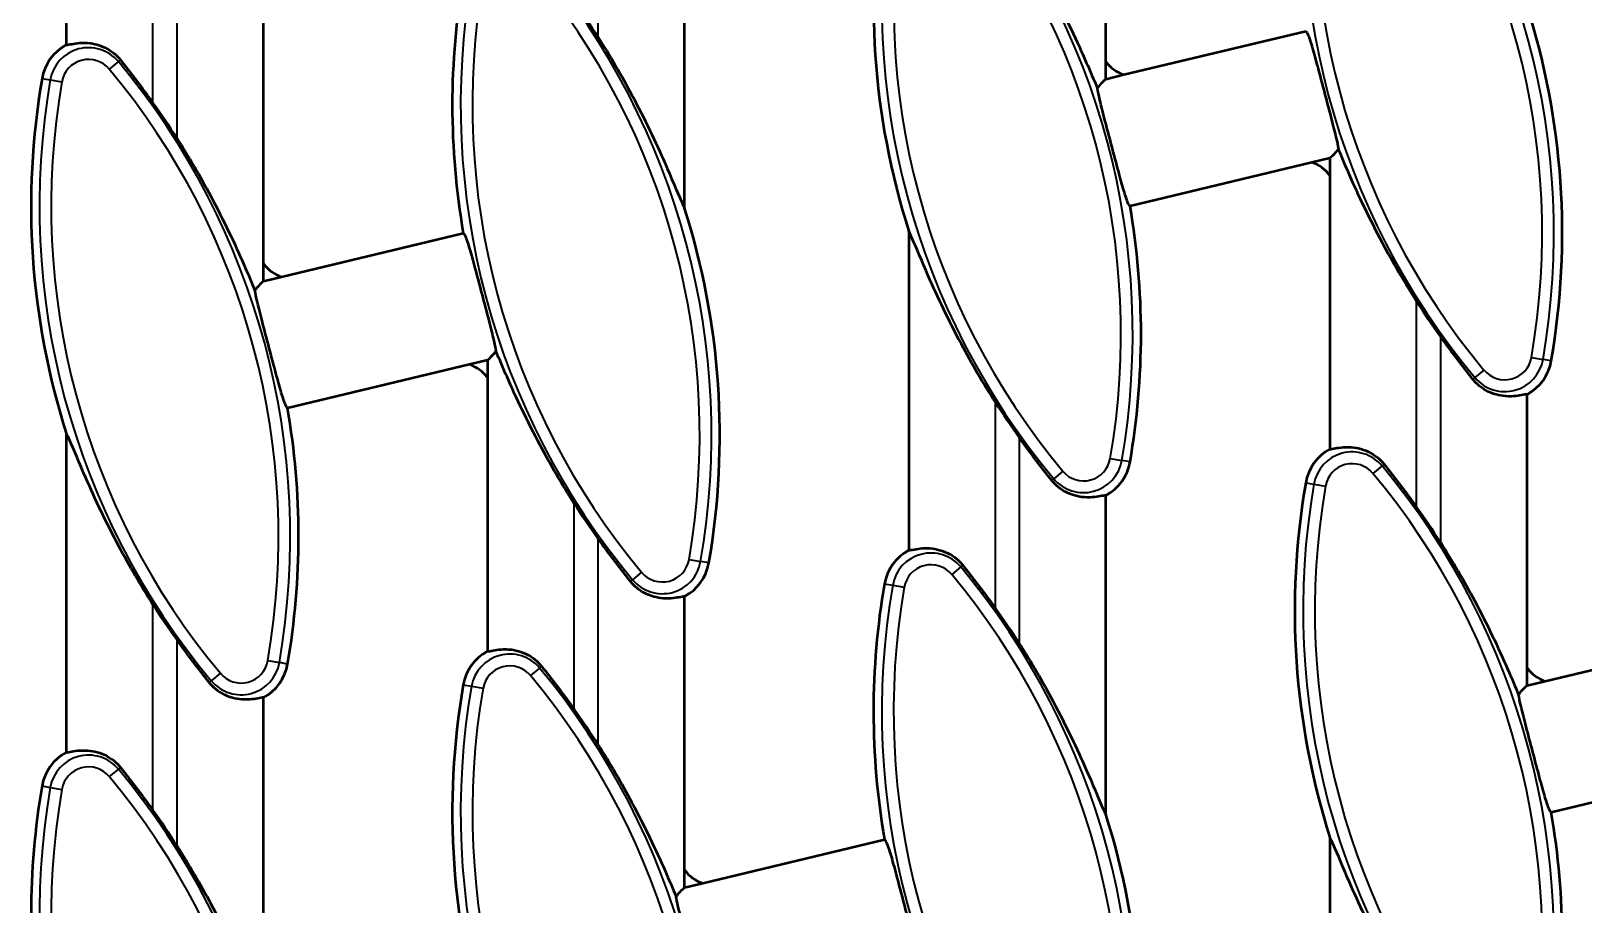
# Model space of a CAD drawing. Header units: millimetres. Extents: x 0 to 4362, y -130 to 2100.
# Drawn here: x 2604.8 to 2736.4, y 836.2 to 910.3 of the extents above; entities that cross this region are included whole.
import ezdxf

# ---------------------------------------------------------------- set-up
doc = ezdxf.new("R2010")
doc.units = ezdxf.units.MM
doc.header["$LTSCALE"] = 5
doc.layers.add('Sichtbar (ISO)', color=7, linetype='Continuous', lineweight=50)
doc.layers.add('Sichtbar schmal (ISO)', color=7, linetype='Continuous', lineweight=35)

msp = doc.modelspace()

# ---------------------------------------------------------------- linework, layer by layer
at = {"layer": 'Sichtbar (ISO)'}
for p, q in [((2607.736, 936.215), (2607.736, 909.148)), ((2695.878, 907.744), (2695.878, 930.94)), ((2660.164, 895.301), (2660.164, 922.368)), ((2624.45, 890.601), (2624.45, 913.797)), ((2697.417, 906.623), (2712.828, 910.321)), ((2695.878, 906.254), (2695.878, 907.744)), ((2695.878, 906.254), (2697.417, 906.623)), ((2714.878, 899.548), (2713.34, 899.179)), ((2714.878, 899.548), (2714.878, 898.057)), ((2713.34, 899.179), (2697.929, 895.48)), ((2714.878, 898.057), (2714.878, 874.862)), ((2625.988, 889.48), (2641.399, 893.179)), ((2679.164, 893.358), (2679.164, 866.29)), ((2624.45, 889.111), (2624.45, 890.601)), ((2624.45, 889.111), (2625.988, 889.48)), ((2643.45, 882.405), (2641.912, 882.036)), ((2643.45, 882.405), (2643.45, 880.915)), ((2641.912, 882.036), (2626.501, 878.337)), ((2643.45, 880.915), (2643.45, 857.719)), ((2731.593, 856.316), (2731.593, 879.511)), ((2607.736, 876.215), (2607.736, 849.148)), ((2695.878, 843.873), (2695.878, 870.94)), ((2660.164, 839.173), (2660.164, 862.368)), ((2733.131, 855.194), (2748.542, 858.893)), ((2731.593, 854.825), (2731.593, 856.316)), ((2731.593, 854.825), (2733.131, 855.194)), ((2624.45, 826.73), (2624.45, 853.797)), ((2749.055, 847.75), (2733.644, 844.052)), ((2661.702, 838.051), (2677.113, 841.75)), ((2714.878, 841.929), (2714.878, 814.862)), ((2660.164, 837.682), (2660.164, 839.173)), ((2660.164, 837.682), (2661.702, 838.051))]:
    msp.add_line(p, q, dxfattribs=at)
for centre, radius, start, end in [((2739.747, 912.609), 63.568, 170.18516, 197.6286), ((2704.033, 904.038), 63.568, 170.18516, 189.83578), ((2599.581, 876.05), 63.043, 32.39092, 35.6676), ((2671.01, 893.193), 63.568, 350.18516, 17.6286), ((2609.622, 905.62), 4, 118.14254, 170.18516), ((2668.319, 895.466), 63.568, 170.18516, 197.6286), ((2563.867, 867.478), 63.043, 32.39092, 35.6676), ((2635.296, 884.621), 63.568, 350.18516, 9.83578), ((2599.581, 876.05), 63.568, 350.18516, 17.6286), ((2775.461, 921.18), 63.043, 212.39092, 215.6676), ((2729.706, 883.038), 4, 298.14254, 350.18516), ((2563.867, 867.478), 63.568, 350.18516, 9.83578), ((2739.747, 912.609), 63.043, 212.39092, 215.6676), ((2716.765, 871.335), 4, 118.14254, 170.18516), ((2693.992, 874.467), 4, 298.14254, 350.18516), ((2775.461, 861.18), 63.568, 170.18516, 197.6286), ((2704.033, 904.038), 63.043, 212.39092, 215.6676), ((2671.01, 833.193), 63.043, 32.39092, 35.6676), ((2658.278, 865.896), 4, 298.14254, 350.18516), ((2681.051, 862.763), 4, 118.14254, 170.18516), ((2739.747, 852.609), 63.568, 170.18516, 189.83578), ((2668.319, 895.466), 63.043, 212.39092, 215.6676), ((2635.296, 824.621), 63.043, 32.39092, 35.6676), ((2645.337, 854.192), 4, 118.14254, 170.18516), ((2622.563, 857.324), 4, 298.14254, 350.18516), ((2704.033, 844.038), 63.568, 170.18516, 197.6286), ((2599.581, 816.05), 63.043, 32.39092, 35.6676), ((2609.622, 845.62), 4, 118.14254, 170.18516), ((2668.319, 835.466), 63.568, 170.18516, 189.83578), ((2563.867, 807.478), 63.043, 32.39092, 35.6676), ((2671.01, 833.193), 63.568, 350.18516, 9.83578), ((2635.296, 824.621), 63.568, 350.18516, 17.6286)]:
    msp.add_arc(centre, radius, start, end, dxfattribs=at)
for centre, major_axis in [((2698.33, 909.49), (-1.864, -2.364)), ((2712.427, 896.311), (1.864, 2.364)), ((2626.902, 892.347), (-1.864, -2.364)), ((2640.998, 879.169), (1.864, 2.364)), ((2734.044, 858.062), (-1.864, -2.364)), ((2662.616, 840.919), (-1.864, -2.364))]:
    msp.add_ellipse(centre, major_axis=major_axis, ratio=0.9964365, start_param=5.9978889, end_param=6.643578, dxfattribs=at)
for points, knots in [([(2688.53, 918.393), (2689.52, 916.833), (2690.51, 915.146), (2692.489, 911.45), (2693.444, 909.437), (2694.535, 906.952), (2694.868, 906.167), (2695.158, 905.48)], [5.0571531, 5.0571531, 5.0571531, 5.0571531, 5.5983494, 5.5983494, 6.239433, 6.239433, 6.4973987, 6.4973987, 6.4973987, 6.4973987]), ([(2652.816, 909.822), (2653.805, 908.262), (2654.795, 906.574), (2656.775, 902.879), (2657.73, 900.865), (2658.997, 897.979), (2659.528, 896.682), (2659.976, 895.675), (2660.065, 895.482), (2660.146, 895.333), (2660.155, 895.316), (2660.164, 895.301)], [5.0571531, 5.0571531, 5.0571531, 5.0571531, 5.5983494, 5.5983494, 6.239433, 6.239433, 6.6427143, 6.6427143, 6.7428645, 6.7428645, 6.7559465, 6.7559465, 6.7559465, 6.7559465]), ([(2712.828, 910.321), (2712.883, 910.284), (2712.953, 910.161), (2713.144, 909.693), (2713.273, 909.289), (2713.546, 908.352), (2713.708, 907.758), (2714.056, 906.455), (2714.243, 905.746), (2714.593, 904.417), (2714.781, 903.707), (2715.122, 902.4), (2715.275, 901.801), (2715.479, 900.938), (2715.555, 900.589), (2715.599, 900.321)], [1.7192522, 1.7192522, 1.7192522, 1.7192522, 1.8793137, 1.8793137, 2.0858771, 2.0858771, 2.2920372, 2.2920372, 2.4981973, 2.4981973, 2.7044361, 2.7044361, 2.910675, 2.910675, 3.0785664, 3.0785664, 3.0785664, 3.0785664]), ([(2607.736, 909.148), (2607.84, 909.153), (2608.001, 909.185), (2608.591, 909.289), (2609.137, 909.366), (2610.003, 909.256), (2610.282, 909.199), (2610.856, 909.004), (2611.149, 908.865), (2611.64, 908.551), (2611.882, 908.36), (2612.178, 908.053), (2612.255, 907.965), (2612.327, 907.875)], [2.82851537, 2.82851537, 2.82851537, 2.82851537, 2.9796104, 2.9796104, 3.24690309, 3.24690309, 3.34987153, 3.34987153, 3.45283997, 3.45283997, 3.54324006, 3.54324006, 3.57659228, 3.57659228, 3.57659228, 3.57659228]), ([(2612.327, 907.875), (2613.093, 906.915), (2613.86, 905.914), (2614.732, 904.725), (2614.908, 904.483), (2615.084, 904.238)], [1.09829535, 1.09829535, 1.09829535, 1.09829535, 1.45268918, 1.45268918, 1.54121651, 1.54121651, 1.54121651, 1.54121651]), ([(2695.158, 905.48), (2695.208, 905.543), (2695.258, 905.603), (2695.463, 905.849), (2695.603, 906.003), (2695.778, 906.174), (2695.833, 906.222), (2695.878, 906.254)], [2.43795424, 2.43795424, 2.43795424, 2.43795424, 2.47356168, 2.47356168, 2.59214538, 2.59214538, 2.65998112, 2.65998112, 2.65998112, 2.65998112]), ([(2697.929, 895.48), (2697.874, 895.518), (2697.804, 895.64), (2697.613, 896.109), (2697.484, 896.513), (2697.211, 897.449), (2697.049, 898.044), (2696.701, 899.347), (2696.514, 900.056), (2696.164, 901.385), (2695.976, 902.094), (2695.635, 903.402), (2695.482, 904.001), (2695.278, 904.863), (2695.202, 905.213), (2695.158, 905.48)], [0.0465019, 0.0465019, 0.0465019, 0.0465019, 0.2065634, 0.2065634, 0.4131269, 0.4131269, 0.619287, 0.619287, 0.825447, 0.825447, 1.0316859, 1.0316859, 1.2379247, 1.2379247, 1.4058161, 1.4058161, 1.4058161, 1.4058161]), ([(2617.101, 901.25), (2618.091, 899.69), (2619.081, 898.003), (2621.061, 894.308), (2622.016, 892.294), (2623.107, 889.809), (2623.439, 889.024), (2623.729, 888.337)], [5.0571531, 5.0571531, 5.0571531, 5.0571531, 5.5983494, 5.5983494, 6.239433, 6.239433, 6.4973987, 6.4973987, 6.4973987, 6.4973987]), ([(2715.599, 900.321), (2715.575, 900.292), (2715.552, 900.262), (2715.297, 899.952), (2715.081, 899.714), (2714.917, 899.576), (2714.897, 899.561), (2714.878, 899.548)], [0.7002353, 0.7002353, 0.7002353, 0.7002353, 0.71793965, 0.71793965, 0.89397869, 0.89397869, 0.92025014, 0.92025014, 0.92025014, 0.92025014]), ([(2722.227, 887.409), (2721.237, 888.969), (2720.247, 890.656), (2718.268, 894.351), (2717.313, 896.365), (2716.222, 898.849), (2715.889, 899.634), (2715.599, 900.321)], [5.0571531, 5.0571531, 5.0571531, 5.0571531, 5.5983494, 5.5983494, 6.239433, 6.239433, 6.4973987, 6.4973987, 6.4973987, 6.4973987]), ([(2641.399, 893.179), (2641.454, 893.141), (2641.524, 893.018), (2641.715, 892.55), (2641.844, 892.146), (2642.117, 891.209), (2642.279, 890.615), (2642.627, 889.312), (2642.814, 888.603), (2643.165, 887.274), (2643.352, 886.564), (2643.694, 885.257), (2643.847, 884.658), (2644.051, 883.796), (2644.126, 883.446), (2644.171, 883.178)], [1.7192522, 1.7192522, 1.7192522, 1.7192522, 1.8793137, 1.8793137, 2.0858771, 2.0858771, 2.2920372, 2.2920372, 2.4981973, 2.4981973, 2.7044361, 2.7044361, 2.910675, 2.910675, 3.0785664, 3.0785664, 3.0785664, 3.0785664]), ([(2686.513, 878.837), (2685.523, 880.397), (2684.533, 882.085), (2682.553, 885.78), (2681.599, 887.793), (2680.331, 890.68), (2679.8, 891.977), (2679.353, 892.984), (2679.263, 893.177), (2679.182, 893.326), (2679.173, 893.342), (2679.164, 893.358)], [5.0571531, 5.0571531, 5.0571531, 5.0571531, 5.5983494, 5.5983494, 6.239433, 6.239433, 6.6427143, 6.6427143, 6.7428645, 6.7428645, 6.7559465, 6.7559465, 6.7559465, 6.7559465]), ([(2623.729, 888.337), (2623.785, 888.407), (2623.84, 888.473), (2624.047, 888.719), (2624.183, 888.869), (2624.353, 889.034), (2624.406, 889.08), (2624.45, 889.111)], [2.43992656, 2.43992656, 2.43992656, 2.43992656, 2.47945595, 2.47945595, 2.59585575, 2.59585575, 2.6615408, 2.6615408, 2.6615408, 2.6615408]), ([(2626.501, 878.337), (2626.446, 878.375), (2626.375, 878.498), (2626.185, 878.966), (2626.055, 879.37), (2625.782, 880.307), (2625.62, 880.901), (2625.272, 882.204), (2625.086, 882.913), (2624.735, 884.242), (2624.547, 884.952), (2624.206, 886.259), (2624.053, 886.858), (2623.849, 887.72), (2623.774, 888.07), (2623.729, 888.337)], [0.0465019, 0.0465019, 0.0465019, 0.0465019, 0.2065634, 0.2065634, 0.4131269, 0.4131269, 0.619287, 0.619287, 0.825447, 0.825447, 1.0316859, 1.0316859, 1.2379247, 1.2379247, 1.4058161, 1.4058161, 1.4058161, 1.4058161]), ([(2727.002, 880.784), (2726.235, 881.744), (2725.469, 882.744), (2724.596, 883.934), (2724.421, 884.176), (2724.244, 884.421)], [1.09829535, 1.09829535, 1.09829535, 1.09829535, 1.45268918, 1.45268918, 1.54121651, 1.54121651, 1.54121651, 1.54121651]), ([(2644.171, 883.178), (2644.147, 883.149), (2644.123, 883.12), (2643.868, 882.81), (2643.653, 882.571), (2643.488, 882.433), (2643.468, 882.418), (2643.45, 882.405)], [0.7002353, 0.7002353, 0.7002353, 0.7002353, 0.71793965, 0.71793965, 0.89397869, 0.89397869, 0.92025014, 0.92025014, 0.92025014, 0.92025014]), ([(2650.798, 870.266), (2649.809, 871.826), (2648.819, 873.513), (2646.839, 877.208), (2645.884, 879.222), (2644.793, 881.707), (2644.461, 882.491), (2644.171, 883.178)], [5.0571531, 5.0571531, 5.0571531, 5.0571531, 5.5983494, 5.5983494, 6.239433, 6.239433, 6.4973987, 6.4973987, 6.4973987, 6.4973987]), ([(2731.593, 879.511), (2731.488, 879.506), (2731.327, 879.473), (2730.737, 879.369), (2730.192, 879.293), (2729.326, 879.403), (2729.046, 879.46), (2728.473, 879.655), (2728.179, 879.794), (2727.688, 880.108), (2727.447, 880.299), (2727.15, 880.606), (2727.074, 880.693), (2727.002, 880.784)], [2.82851537, 2.82851537, 2.82851537, 2.82851537, 2.9796104, 2.9796104, 3.24690309, 3.24690309, 3.34987153, 3.34987153, 3.45283997, 3.45283997, 3.54324006, 3.54324006, 3.57659228, 3.57659228, 3.57659228, 3.57659228]), ([(2615.084, 861.694), (2614.094, 863.254), (2613.105, 864.942), (2611.125, 868.637), (2610.17, 870.651), (2608.903, 873.537), (2608.372, 874.834), (2607.924, 875.841), (2607.835, 876.034), (2607.753, 876.183), (2607.744, 876.2), (2607.736, 876.215)], [5.0571531, 5.0571531, 5.0571531, 5.0571531, 5.5983494, 5.5983494, 6.239433, 6.239433, 6.6427143, 6.6427143, 6.7428645, 6.7428645, 6.7559465, 6.7559465, 6.7559465, 6.7559465]), ([(2691.287, 872.212), (2690.521, 873.173), (2689.755, 874.173), (2688.882, 875.362), (2688.706, 875.604), (2688.53, 875.85)], [1.09829535, 1.09829535, 1.09829535, 1.09829535, 1.45268918, 1.45268918, 1.54121651, 1.54121651, 1.54121651, 1.54121651]), ([(2714.878, 874.862), (2714.983, 874.867), (2715.144, 874.9), (2715.734, 875.004), (2716.279, 875.08), (2717.146, 874.971), (2717.425, 874.913), (2717.999, 874.718), (2718.292, 874.579), (2718.783, 874.265), (2719.025, 874.075), (2719.321, 873.767), (2719.398, 873.68), (2719.47, 873.589)], [2.82851537, 2.82851537, 2.82851537, 2.82851537, 2.9796104, 2.9796104, 3.24690309, 3.24690309, 3.34987153, 3.34987153, 3.45283997, 3.45283997, 3.54324006, 3.54324006, 3.57659228, 3.57659228, 3.57659228, 3.57659228]), ([(2719.47, 873.589), (2720.236, 872.629), (2721.002, 871.629), (2721.875, 870.439), (2722.051, 870.198), (2722.227, 869.952)], [1.09829535, 1.09829535, 1.09829535, 1.09829535, 1.45268918, 1.45268918, 1.54121651, 1.54121651, 1.54121651, 1.54121651]), ([(2695.878, 870.94), (2695.774, 870.935), (2695.613, 870.902), (2695.023, 870.798), (2694.478, 870.722), (2693.611, 870.831), (2693.332, 870.889), (2692.758, 871.084), (2692.465, 871.223), (2691.974, 871.536), (2691.732, 871.727), (2691.436, 872.035), (2691.359, 872.122), (2691.287, 872.212)], [2.82851537, 2.82851537, 2.82851537, 2.82851537, 2.9796104, 2.9796104, 3.24690309, 3.24690309, 3.34987153, 3.34987153, 3.45283997, 3.45283997, 3.54324006, 3.54324006, 3.57659228, 3.57659228, 3.57659228, 3.57659228]), ([(2655.573, 863.641), (2654.807, 864.601), (2654.04, 865.602), (2653.168, 866.791), (2652.992, 867.033), (2652.816, 867.278)], [1.09829535, 1.09829535, 1.09829535, 1.09829535, 1.45268918, 1.45268918, 1.54121651, 1.54121651, 1.54121651, 1.54121651]), ([(2679.164, 866.29), (2679.269, 866.295), (2679.43, 866.328), (2680.02, 866.432), (2680.565, 866.508), (2681.431, 866.399), (2681.711, 866.342), (2682.284, 866.147), (2682.578, 866.007), (2683.069, 865.694), (2683.31, 865.503), (2683.607, 865.196), (2683.683, 865.108), (2683.755, 865.018)], [2.82851537, 2.82851537, 2.82851537, 2.82851537, 2.9796104, 2.9796104, 3.24690309, 3.24690309, 3.34987153, 3.34987153, 3.45283997, 3.45283997, 3.54324006, 3.54324006, 3.57659228, 3.57659228, 3.57659228, 3.57659228]), ([(2724.244, 866.965), (2725.234, 865.405), (2726.224, 863.717), (2728.204, 860.022), (2729.158, 858.008), (2730.249, 855.524), (2730.582, 854.739), (2730.872, 854.052)], [5.0571531, 5.0571531, 5.0571531, 5.0571531, 5.5983494, 5.5983494, 6.239433, 6.239433, 6.4973987, 6.4973987, 6.4973987, 6.4973987]), ([(2683.755, 865.018), (2684.522, 864.057), (2685.288, 863.057), (2686.161, 861.868), (2686.336, 861.626), (2686.513, 861.381)], [1.09829535, 1.09829535, 1.09829535, 1.09829535, 1.45268918, 1.45268918, 1.54121651, 1.54121651, 1.54121651, 1.54121651]), ([(2660.164, 862.368), (2660.06, 862.363), (2659.899, 862.331), (2659.309, 862.227), (2658.763, 862.15), (2657.897, 862.26), (2657.618, 862.317), (2657.044, 862.512), (2656.751, 862.651), (2656.26, 862.965), (2656.018, 863.156), (2655.722, 863.463), (2655.645, 863.551), (2655.573, 863.641)], [2.82851537, 2.82851537, 2.82851537, 2.82851537, 2.9796104, 2.9796104, 3.24690309, 3.24690309, 3.34987153, 3.34987153, 3.45283997, 3.45283997, 3.54324006, 3.54324006, 3.57659228, 3.57659228, 3.57659228, 3.57659228]), ([(2619.859, 855.07), (2619.093, 856.03), (2618.326, 857.03), (2617.453, 858.219), (2617.278, 858.461), (2617.101, 858.707)], [1.09829535, 1.09829535, 1.09829535, 1.09829535, 1.45268918, 1.45268918, 1.54121651, 1.54121651, 1.54121651, 1.54121651]), ([(2643.45, 857.719), (2643.555, 857.724), (2643.716, 857.757), (2644.305, 857.861), (2644.851, 857.937), (2645.717, 857.828), (2645.997, 857.77), (2646.57, 857.575), (2646.863, 857.436), (2647.355, 857.123), (2647.596, 856.932), (2647.892, 856.624), (2647.969, 856.537), (2648.041, 856.446)], [2.82851537, 2.82851537, 2.82851537, 2.82851537, 2.9796104, 2.9796104, 3.24690309, 3.24690309, 3.34987153, 3.34987153, 3.45283997, 3.45283997, 3.54324006, 3.54324006, 3.57659228, 3.57659228, 3.57659228, 3.57659228]), ([(2688.53, 858.393), (2689.52, 856.833), (2690.51, 855.146), (2692.489, 851.45), (2693.444, 849.437), (2694.712, 846.551), (2695.242, 845.254), (2695.69, 844.247), (2695.78, 844.053), (2695.861, 843.904), (2695.87, 843.888), (2695.878, 843.873)], [5.0571531, 5.0571531, 5.0571531, 5.0571531, 5.5983494, 5.5983494, 6.239433, 6.239433, 6.6427143, 6.6427143, 6.7428645, 6.7428645, 6.7559465, 6.7559465, 6.7559465, 6.7559465]), ([(2648.041, 856.446), (2648.807, 855.486), (2649.574, 854.486), (2650.447, 853.297), (2650.622, 853.055), (2650.798, 852.809)], [1.09829535, 1.09829535, 1.09829535, 1.09829535, 1.45268918, 1.45268918, 1.54121651, 1.54121651, 1.54121651, 1.54121651]), ([(2624.45, 853.797), (2624.345, 853.792), (2624.184, 853.759), (2623.595, 853.655), (2623.049, 853.579), (2622.183, 853.688), (2621.903, 853.746), (2621.33, 853.941), (2621.036, 854.08), (2620.545, 854.393), (2620.304, 854.584), (2620.007, 854.892), (2619.931, 854.979), (2619.859, 855.07)], [2.82851537, 2.82851537, 2.82851537, 2.82851537, 2.9796104, 2.9796104, 3.24690309, 3.24690309, 3.34987153, 3.34987153, 3.45283997, 3.45283997, 3.54324006, 3.54324006, 3.57659228, 3.57659228, 3.57659228, 3.57659228]), ([(2730.872, 854.052), (2730.923, 854.114), (2730.972, 854.174), (2731.178, 854.42), (2731.317, 854.574), (2731.493, 854.746), (2731.548, 854.793), (2731.593, 854.825)], [2.43795424, 2.43795424, 2.43795424, 2.43795424, 2.47356168, 2.47356168, 2.59214538, 2.59214538, 2.65998112, 2.65998112, 2.65998112, 2.65998112]), ([(2733.644, 844.052), (2733.589, 844.09), (2733.518, 844.212), (2733.328, 844.68), (2733.198, 845.085), (2732.925, 846.021), (2732.763, 846.615), (2732.415, 847.918), (2732.229, 848.627), (2731.878, 849.956), (2731.69, 850.666), (2731.349, 851.973), (2731.196, 852.572), (2730.992, 853.435), (2730.916, 853.784), (2730.872, 854.052)], [0.0465019, 0.0465019, 0.0465019, 0.0465019, 0.2065634, 0.2065634, 0.4131269, 0.4131269, 0.619287, 0.619287, 0.825447, 0.825447, 1.0316859, 1.0316859, 1.2379247, 1.2379247, 1.4058161, 1.4058161, 1.4058161, 1.4058161]), ([(2607.736, 849.148), (2607.84, 849.153), (2608.001, 849.185), (2608.591, 849.289), (2609.137, 849.366), (2610.003, 849.256), (2610.282, 849.199), (2610.856, 849.004), (2611.149, 848.865), (2611.64, 848.551), (2611.882, 848.36), (2612.178, 848.053), (2612.255, 847.965), (2612.327, 847.875)], [2.82851537, 2.82851537, 2.82851537, 2.82851537, 2.9796104, 2.9796104, 3.24690309, 3.24690309, 3.34987153, 3.34987153, 3.45283997, 3.45283997, 3.54324006, 3.54324006, 3.57659228, 3.57659228, 3.57659228, 3.57659228]), ([(2652.816, 849.822), (2653.805, 848.262), (2654.795, 846.574), (2656.775, 842.879), (2657.73, 840.865), (2658.821, 838.381), (2659.153, 837.596), (2659.443, 836.909)], [5.0571531, 5.0571531, 5.0571531, 5.0571531, 5.5983494, 5.5983494, 6.239433, 6.239433, 6.4973987, 6.4973987, 6.4973987, 6.4973987]), ([(2612.327, 847.875), (2613.093, 846.915), (2613.86, 845.914), (2614.732, 844.725), (2614.908, 844.483), (2615.084, 844.238)], [1.09829535, 1.09829535, 1.09829535, 1.09829535, 1.45268918, 1.45268918, 1.54121651, 1.54121651, 1.54121651, 1.54121651]), ([(2677.113, 841.75), (2677.168, 841.712), (2677.239, 841.59), (2677.429, 841.121), (2677.559, 840.717), (2677.832, 839.781), (2677.994, 839.187), (2678.342, 837.883), (2678.528, 837.174), (2678.879, 835.845), (2679.067, 835.136), (2679.408, 833.828), (2679.561, 833.23), (2679.765, 832.367), (2679.841, 832.018), (2679.885, 831.75)], [1.7192522, 1.7192522, 1.7192522, 1.7192522, 1.8793137, 1.8793137, 2.0858771, 2.0858771, 2.2920372, 2.2920372, 2.4981973, 2.4981973, 2.7044361, 2.7044361, 2.910675, 2.910675, 3.0785664, 3.0785664, 3.0785664, 3.0785664]), ([(2722.227, 827.409), (2721.237, 828.969), (2720.247, 830.656), (2718.268, 834.351), (2717.313, 836.365), (2716.045, 839.251), (2715.515, 840.548), (2715.067, 841.555), (2714.977, 841.748), (2714.896, 841.898), (2714.887, 841.914), (2714.878, 841.929)], [5.0571531, 5.0571531, 5.0571531, 5.0571531, 5.5983494, 5.5983494, 6.239433, 6.239433, 6.6427143, 6.6427143, 6.7428645, 6.7428645, 6.7559465, 6.7559465, 6.7559465, 6.7559465]), ([(2617.101, 841.25), (2618.091, 839.69), (2619.081, 838.003), (2621.061, 834.308), (2622.016, 832.294), (2623.283, 829.408), (2623.814, 828.111), (2624.261, 827.104), (2624.351, 826.911), (2624.432, 826.761), (2624.441, 826.745), (2624.45, 826.73)], [5.0571531, 5.0571531, 5.0571531, 5.0571531, 5.5983494, 5.5983494, 6.239433, 6.239433, 6.6427143, 6.6427143, 6.7428645, 6.7428645, 6.7559465, 6.7559465, 6.7559465, 6.7559465]), ([(2659.443, 836.909), (2659.494, 836.972), (2659.543, 837.031), (2659.749, 837.277), (2659.888, 837.431), (2660.064, 837.603), (2660.119, 837.651), (2660.164, 837.682)], [2.43795424, 2.43795424, 2.43795424, 2.43795424, 2.47356168, 2.47356168, 2.59214538, 2.59214538, 2.65998112, 2.65998112, 2.65998112, 2.65998112]), ([(2662.215, 826.909), (2662.16, 826.947), (2662.09, 827.069), (2661.899, 827.538), (2661.77, 827.942), (2661.497, 828.878), (2661.335, 829.472), (2660.987, 830.776), (2660.8, 831.484), (2660.449, 832.814), (2660.262, 833.523), (2659.92, 834.831), (2659.768, 835.429), (2659.563, 836.292), (2659.488, 836.641), (2659.443, 836.909)], [0.0465019, 0.0465019, 0.0465019, 0.0465019, 0.2065634, 0.2065634, 0.4131269, 0.4131269, 0.619287, 0.619287, 0.825447, 0.825447, 1.0316859, 1.0316859, 1.2379247, 1.2379247, 1.4058161, 1.4058161, 1.4058161, 1.4058161])]:
    msp.add_open_spline(points, degree=3, knots=knots, dxfattribs=at)
at = {"layer": 'Sichtbar schmal (ISO)'}
for p, q in [((2652.816, 927.278), (2652.816, 909.822)), ((2615.084, 904.238), (2615.084, 921.694)), ((2617.101, 918.707), (2617.101, 901.25)), ((2612.151, 907.729), (2611.386, 907.091)), ((2612.327, 907.875), (2612.151, 907.729)), ((2605.681, 906.302), (2606.378, 906.182)), ((2606.378, 906.182), (2607.36, 906.012)), ((2722.227, 869.952), (2722.227, 887.409)), ((2724.244, 884.421), (2724.244, 866.965)), ((2731.969, 882.647), (2732.95, 882.477)), ((2733.648, 882.357), (2732.95, 882.477)), ((2727.002, 880.784), (2727.177, 880.93)), ((2727.942, 881.568), (2727.177, 880.93)), ((2686.513, 861.381), (2686.513, 878.837)), ((2688.53, 875.85), (2688.53, 858.393)), ((2692.228, 872.997), (2691.463, 872.359)), ((2696.254, 874.076), (2697.236, 873.906)), ((2697.933, 873.785), (2697.236, 873.906)), ((2719.294, 873.443), (2718.529, 872.805)), ((2719.47, 873.589), (2719.294, 873.443)), ((2691.287, 872.212), (2691.463, 872.359)), ((2712.824, 872.017), (2713.521, 871.896)), ((2713.521, 871.896), (2714.503, 871.726)), ((2650.798, 852.809), (2650.798, 870.266)), ((2652.816, 867.278), (2652.816, 849.822)), ((2660.54, 865.504), (2661.522, 865.334)), ((2662.219, 865.214), (2661.522, 865.334)), ((2655.573, 863.641), (2655.749, 863.787)), ((2656.514, 864.425), (2655.749, 863.787)), ((2683.58, 864.871), (2682.815, 864.234)), ((2683.755, 865.018), (2683.58, 864.871)), ((2677.109, 863.445), (2677.807, 863.325)), ((2677.807, 863.325), (2678.788, 863.155)), ((2615.084, 844.238), (2615.084, 861.694)), ((2617.101, 858.707), (2617.101, 841.25)), ((2620.799, 855.854), (2620.034, 855.216)), ((2624.826, 856.933), (2625.808, 856.763)), ((2626.505, 856.642), (2625.808, 856.763)), ((2647.866, 856.3), (2647.1, 855.662)), ((2648.041, 856.446), (2647.866, 856.3)), ((2619.859, 855.07), (2620.034, 855.216)), ((2641.395, 854.874), (2642.092, 854.753)), ((2642.092, 854.753), (2643.074, 854.583)), ((2612.151, 847.729), (2611.386, 847.091)), ((2612.327, 847.875), (2612.151, 847.729)), ((2605.681, 846.302), (2606.378, 846.182)), ((2606.378, 846.182), (2607.36, 846.012))]:
    msp.add_line(p, q, dxfattribs=at)
for centre, radius, start, end in [((2671.01, 893.193), 61.864, 350.18516, 39.81484), ((2671.01, 893.193), 62.861, 350.18516, 39.81484), ((2775.461, 921.18), 62.861, 170.18516, 219.81484), ((2775.461, 921.18), 61.864, 170.18516, 219.81484), ((2635.296, 884.621), 62.861, 350.18516, 39.81484), ((2739.747, 912.609), 62.861, 170.18516, 219.81484), ((2739.747, 912.609), 61.864, 170.18516, 219.81484), ((2635.296, 884.621), 61.864, 350.18516, 39.81484), ((2599.581, 876.05), 61.864, 350.18516, 39.81484), ((2599.581, 876.05), 62.861, 350.18516, 39.81484), ((2704.033, 904.038), 62.861, 170.18516, 219.81484), ((2704.033, 904.038), 61.864, 170.18516, 219.81484), ((2609.622, 905.62), 3.292, 39.81484, 170.18516), ((2609.622, 905.62), 2.296, 39.81484, 170.18516), ((2563.867, 867.478), 62.861, 350.18516, 39.81484), ((2668.319, 895.466), 62.861, 170.18516, 219.81484), ((2668.319, 895.466), 61.864, 170.18516, 219.81484), ((2563.867, 867.478), 61.864, 350.18516, 39.81484), ((2729.706, 883.038), 3.292, 219.81484, 350.18516), ((2729.706, 883.038), 2.296, 219.81484, 350.18516), ((2716.765, 871.335), 3.292, 39.81484, 170.18516), ((2693.992, 874.467), 3.292, 219.81484, 350.18516), ((2693.992, 874.467), 2.296, 219.81484, 350.18516), ((2716.765, 871.335), 2.296, 39.81484, 170.18516), ((2671.01, 833.193), 62.861, 350.18516, 39.81484), ((2775.461, 861.18), 62.861, 170.18516, 219.81484), ((2775.461, 861.18), 61.864, 170.18516, 219.81484), ((2671.01, 833.193), 61.864, 350.18516, 39.81484), ((2658.278, 865.896), 3.292, 219.81484, 350.18516), ((2658.278, 865.896), 2.296, 219.81484, 350.18516), ((2681.051, 862.763), 3.292, 39.81484, 170.18516), ((2681.051, 862.763), 2.296, 39.81484, 170.18516), ((2635.296, 824.621), 61.864, 350.18516, 39.81484), ((2635.296, 824.621), 62.861, 350.18516, 39.81484), ((2739.747, 852.609), 62.861, 170.18516, 219.81484), ((2739.747, 852.609), 61.864, 170.18516, 219.81484), ((2645.337, 854.192), 3.292, 39.81484, 170.18516), ((2622.563, 857.324), 3.292, 219.81484, 350.18516), ((2622.563, 857.324), 2.296, 219.81484, 350.18516), ((2645.337, 854.192), 2.296, 39.81484, 170.18516), ((2599.581, 816.05), 62.861, 350.18516, 39.81484), ((2704.033, 844.038), 62.861, 170.18516, 219.81484), ((2704.033, 844.038), 61.864, 170.18516, 219.81484), ((2599.581, 816.05), 61.864, 350.18516, 39.81484), ((2609.622, 845.62), 3.292, 39.81484, 170.18516), ((2609.622, 845.62), 2.296, 39.81484, 170.18516), ((2563.867, 807.478), 61.864, 350.18516, 39.81484), ((2563.867, 807.478), 62.861, 350.18516, 39.81484), ((2668.319, 835.466), 62.861, 170.18516, 219.81484), ((2668.319, 835.466), 61.864, 170.18516, 219.81484)]:
    msp.add_arc(centre, radius, start, end, dxfattribs=at)

doc.saveas('drawing.dxf')
